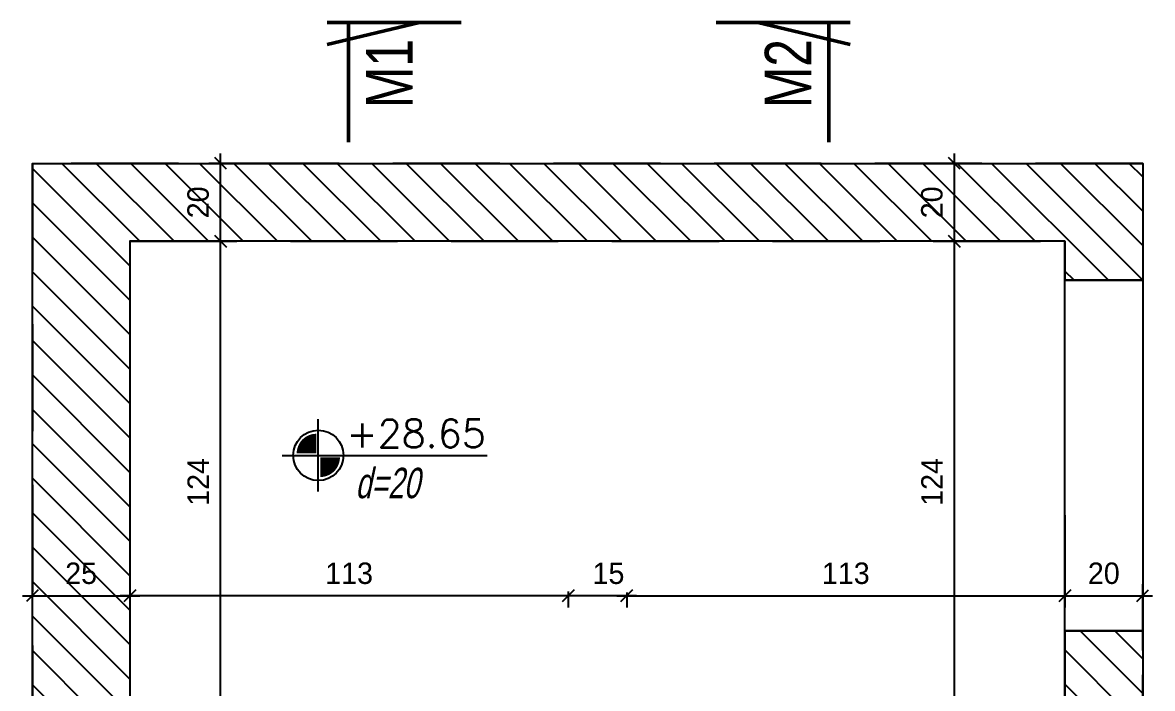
# Model space of a CAD drawing. Header units: inches. Extents: x -5298 to 11252, y 8210 to 22495.
# Drawn here: x 9183.5 to 9473.5, y 12058.8 to 12229.6 of the extents above; entities that cross this region are included whole.
import ezdxf
from ezdxf.enums import TextEntityAlignment as Align

# ---------------------------------------------------------------- set-up
doc = ezdxf.new("R2010")
doc.units = ezdxf.units.IN
doc.header["$LTSCALE"] = 55
doc.header["$MEASUREMENT"] = 0
doc.linetypes.add('DASHED2', pattern=[0.375, 0.25, -0.125])
doc.layers.get('Defpoints').update_dxf_attribs({"color": 40})
for name, color, linetype in [('BEAM', 3, 'Continuous'), ('D7', 2, 'Continuous'), ('dim-50-v', 2, 'Continuous'), ('ENG_beton nifsak', 4, 'Continuous'), ('ENG_beton ole', 3, 'DASHED2'), ('HATCH', 8, 'Continuous')]:
    doc.layers.add(name, color=color, linetype=linetype)
doc.layers.add('W', color=1, linetype='Continuous', lineweight=50)
doc.styles.add('AA', font='hebtxt', dxfattribs={"width": 0.8, "oblique": 8})
doc.styles.add('AD', font='oron')
doc.styles.add('HEBTXT', font='hebtxt-weld.shx')
doc.styles.add('ROMANS', font='romans')
doc.dimstyles.new('25', dxfattribs={"dimtxt": 5.5, "dimasz": 3, "dimexe": 3, "dimexo": 6, "dimgap": 3, "dimtad": 1, "dimdec": 0, "dimrnd": 0.5, "dimdsep": 46, "dimtxsty": 'HEBTXT', "dimblk1": 'OBLIQUE', "dimblk2": 'OBLIQUE', "dimsah": 1, "dimcen": 1, "dimdle": 2.5, "dimclre": 9, "dimclrt": 3, "dimadec": 0, "dimazin": 0, "dimtfac": 1, "dimtdec": 0, "dimtix": 1, "dimtmove": 2, "dimatfit": 3, "dimldrblk": 'OBLIQUE', "dimfxl": 1, "dimtolj": 1, "dimarcsym": 0})

# ---------------------------------------------------------------- blocks, each defined once
blk = doc.blocks.new('_OBLIQUE')
at = {"color": 0, "linetype": 'ByBlock'}
blk.add_line((-0.5, -0.5), (0.5, 0.5), dxfattribs=at)
blk = doc.blocks.new('*D367')
at = {"layer": 'Defpoints', "color": 0, "linetype": 'Continuous', "transparency": 16777216}
for p in [(9451.01, 12109.21, 0), (9470.96, 12082.53), (9470.96, 12062.53, 0)]:
    blk.add_point(p, dxfattribs=at)
at = {"layer": 'dim-50-v', "color": 9, "linetype": 'Continuous', "lineweight": -2, "transparency": 16777216}
for p, q in [((9451.01, 12103.21), (9451.01, 12079.53)), ((9470.96, 12068.53), (9470.96, 12085.53))]:
    blk.add_line(p, q, dxfattribs=at)
at = {"layer": 'dim-50-v', "color": 0, "linetype": 'Continuous', "lineweight": -2, "transparency": 16777216}
blk.add_line((9448.51, 12082.53), (9473.46, 12082.53), dxfattribs=at)
at = {"layer": 'dim-50-v', "color": 0, "linetype": 'Continuous', "lineweight": -2, "transparency": 16777216, "xscale": 3, "yscale": 3, "zscale": 3, "rotation": 180}
blk.add_blockref('_OBLIQUE', (9451.01, 12082.53), dxfattribs=at)
at = {"layer": 'dim-50-v', "color": 0, "linetype": 'Continuous', "lineweight": -2, "transparency": 16777216, "xscale": 3, "yscale": 3, "zscale": 3}
blk.add_blockref('_OBLIQUE', (9470.96, 12082.53), dxfattribs=at)
at = {"layer": 'dim-50-v', "color": 3, "linetype": 'Continuous', "transparency": 16777216, "insert": (9460.98, 12088.28), "char_height": 5.5, "attachment_point": 5, "style": 'HEBTXT'}
blk.add_mtext('\\A1;20', dxfattribs=at)
blk = doc.blocks.new('*D368')
at = {"layer": 'Defpoints', "color": 0, "linetype": 'Continuous', "transparency": 16777216}
for p in [(9451.01, 12109.21, 0), (9338.51, 12089.35), (9451.01, 12082.53)]:
    blk.add_point(p, dxfattribs=at)
at = {"layer": 'dim-50-v', "color": 9, "linetype": 'Continuous', "lineweight": -2, "transparency": 16777216}
for p, q in [((9451.01, 12103.21), (9451.01, 12079.53)), ((9338.51, 12083.35), (9338.51, 12079.53))]:
    blk.add_line(p, q, dxfattribs=at)
at = {"layer": 'dim-50-v', "color": 0, "linetype": 'Continuous', "lineweight": -2, "transparency": 16777216}
blk.add_line((9336.01, 12082.53), (9453.51, 12082.53), dxfattribs=at)
at = {"layer": 'dim-50-v', "color": 0, "linetype": 'Continuous', "lineweight": -2, "transparency": 16777216, "xscale": 3, "yscale": 3, "zscale": 3, "rotation": 180}
blk.add_blockref('_OBLIQUE', (9338.51, 12082.53), dxfattribs=at)
at = {"layer": 'dim-50-v', "color": 0, "linetype": 'Continuous', "lineweight": -2, "transparency": 16777216, "xscale": 3, "yscale": 3, "zscale": 3}
blk.add_blockref('_OBLIQUE', (9451.01, 12082.53), dxfattribs=at)
at = {"layer": 'dim-50-v', "color": 3, "linetype": 'Continuous', "transparency": 16777216, "insert": (9394.76, 12088.28), "char_height": 5.5, "attachment_point": 5, "style": 'HEBTXT'}
blk.add_mtext('\\A1;113', dxfattribs=at)
blk = doc.blocks.new('*D369')
at = {"layer": 'Defpoints', "color": 0, "linetype": 'Continuous', "transparency": 16777216}
for p in [(9211.01, 12109.21, 0), (9211.01, 12082.53), (9185.96, 12062.53, 0)]:
    blk.add_point(p, dxfattribs=at)
at = {"layer": 'dim-50-v', "color": 9, "linetype": 'Continuous', "lineweight": -2, "transparency": 16777216}
for p, q in [((9211.01, 12103.21), (9211.01, 12079.53)), ((9185.96, 12068.53), (9185.96, 12085.53))]:
    blk.add_line(p, q, dxfattribs=at)
at = {"layer": 'dim-50-v', "color": 0, "linetype": 'Continuous', "lineweight": -2, "transparency": 16777216}
blk.add_line((9183.46, 12082.53), (9213.51, 12082.53), dxfattribs=at)
at = {"layer": 'dim-50-v', "color": 0, "linetype": 'Continuous', "lineweight": -2, "transparency": 16777216, "xscale": 3, "yscale": 3, "zscale": 3, "rotation": 180}
blk.add_blockref('_OBLIQUE', (9185.96, 12082.53), dxfattribs=at)
at = {"layer": 'dim-50-v', "color": 0, "linetype": 'Continuous', "lineweight": -2, "transparency": 16777216, "xscale": 3, "yscale": 3, "zscale": 3}
blk.add_blockref('_OBLIQUE', (9211.01, 12082.53), dxfattribs=at)
at = {"layer": 'dim-50-v', "color": 3, "linetype": 'Continuous', "transparency": 16777216, "insert": (9198.48, 12088.28), "char_height": 5.5, "attachment_point": 5, "style": 'HEBTXT'}
blk.add_mtext('\\A1;25', dxfattribs=at)
blk = doc.blocks.new('*D370')
at = {"layer": 'Defpoints', "color": 0, "linetype": 'Continuous', "transparency": 16777216}
for p in [(9323.51, 12089.67), (9338.51, 12089.35), (9323.51, 12082.53)]:
    blk.add_point(p, dxfattribs=at)
at = {"layer": 'dim-50-v', "color": 0, "linetype": 'Continuous', "lineweight": -2, "transparency": 16777216}
blk.add_line((9341.01, 12082.53), (9321.01, 12082.53), dxfattribs=at)
at = {"layer": 'dim-50-v', "color": 9, "linetype": 'Continuous', "lineweight": -2, "transparency": 16777216}
for p, q in [((9323.51, 12083.67), (9323.51, 12079.53)), ((9338.51, 12083.35), (9338.51, 12079.53))]:
    blk.add_line(p, q, dxfattribs=at)
at = {"layer": 'dim-50-v', "color": 0, "linetype": 'Continuous', "lineweight": -2, "transparency": 16777216, "xscale": 3, "yscale": 3, "zscale": 3, "rotation": 180}
blk.add_blockref('_OBLIQUE', (9323.51, 12082.53), dxfattribs=at)
at = {"layer": 'dim-50-v', "color": 0, "linetype": 'Continuous', "lineweight": -2, "transparency": 16777216, "xscale": 3, "yscale": 3, "zscale": 3}
blk.add_blockref('_OBLIQUE', (9338.51, 12082.53), dxfattribs=at)
at = {"layer": 'dim-50-v', "color": 3, "linetype": 'Continuous', "transparency": 16777216, "insert": (9333.84, 12088.28), "char_height": 5.5, "attachment_point": 5, "style": 'HEBTXT'}
blk.add_mtext('\\A1;15', dxfattribs=at)
blk = doc.blocks.new('*D371')
at = {"layer": 'Defpoints', "color": 0, "linetype": 'Continuous', "transparency": 16777216}
for p in [(9211.01, 12109.21, 0), (9323.51, 12089.67), (9211.01, 12082.53)]:
    blk.add_point(p, dxfattribs=at)
at = {"layer": 'dim-50-v', "color": 9, "linetype": 'Continuous', "lineweight": -2, "transparency": 16777216}
for p, q in [((9211.01, 12103.21), (9211.01, 12079.53)), ((9323.51, 12083.67), (9323.51, 12079.53))]:
    blk.add_line(p, q, dxfattribs=at)
at = {"layer": 'dim-50-v', "color": 0, "linetype": 'Continuous', "lineweight": -2, "transparency": 16777216}
blk.add_line((9326.01, 12082.53), (9208.51, 12082.53), dxfattribs=at)
at = {"layer": 'dim-50-v', "color": 0, "linetype": 'Continuous', "lineweight": -2, "transparency": 16777216, "xscale": 3, "yscale": 3, "zscale": 3, "rotation": 180}
blk.add_blockref('_OBLIQUE', (9211.01, 12082.53), dxfattribs=at)
at = {"layer": 'dim-50-v', "color": 0, "linetype": 'Continuous', "lineweight": -2, "transparency": 16777216, "xscale": 3, "yscale": 3, "zscale": 3}
blk.add_blockref('_OBLIQUE', (9323.51, 12082.53), dxfattribs=at)
at = {"layer": 'dim-50-v', "color": 3, "linetype": 'Continuous', "transparency": 16777216, "insert": (9267.26, 12088.28), "char_height": 5.5, "attachment_point": 5, "style": 'HEBTXT'}
blk.add_mtext('\\A1;113', dxfattribs=at)
blk = doc.blocks.new('*D372')
at = {"layer": 'Defpoints', "color": 0, "linetype": 'Continuous', "transparency": 16777216}
for p in [(9422.62, 12173.5), (9449.45, 12173.5, 0), (9450.96, 12050, 0)]:
    blk.add_point(p, dxfattribs=at)
at = {"layer": 'dim-50-v', "color": 0, "linetype": 'Continuous', "lineweight": -2, "transparency": 16777216}
blk.add_line((9422.62, 12047.5), (9422.62, 12176), dxfattribs=at)
at = {"layer": 'dim-50-v', "color": 9, "linetype": 'Continuous', "lineweight": -2, "transparency": 16777216}
for p, q in [((9443.45, 12173.5), (9419.62, 12173.5)), ((9444.96, 12050), (9419.62, 12050))]:
    blk.add_line(p, q, dxfattribs=at)
at = {"layer": 'dim-50-v', "color": 0, "linetype": 'Continuous', "lineweight": -2, "transparency": 16777216, "xscale": 3, "yscale": 3, "zscale": 3}
for p, rotation in [((9422.62, 12173.5), 90), ((9422.62, 12050), 270)]:
    blk.add_blockref('_OBLIQUE', p, dxfattribs=dict(at, rotation=rotation))
at = {"layer": 'dim-50-v', "color": 3, "linetype": 'Continuous', "transparency": 16777216, "insert": (9416.87, 12111.75), "char_height": 5.5, "attachment_point": 5, "rotation": 90, "style": 'HEBTXT'}
blk.add_mtext('\\A1;124', dxfattribs=at)
blk = doc.blocks.new('*D373')
at = {"layer": 'Defpoints', "color": 0, "linetype": 'Continuous', "transparency": 16777216}
for p in [(9234.28, 12173.5), (9261.11, 12173.5, 0), (9245.11, 12050, 0)]:
    blk.add_point(p, dxfattribs=at)
at = {"layer": 'dim-50-v', "color": 0, "linetype": 'Continuous', "lineweight": -2, "transparency": 16777216}
blk.add_line((9234.28, 12047.5), (9234.28, 12176), dxfattribs=at)
at = {"layer": 'dim-50-v', "color": 9, "linetype": 'Continuous', "lineweight": -2, "transparency": 16777216}
for p, q in [((9255.11, 12173.5), (9231.28, 12173.5)), ((9239.11, 12050), (9231.28, 12050))]:
    blk.add_line(p, q, dxfattribs=at)
at = {"layer": 'dim-50-v', "color": 0, "linetype": 'Continuous', "lineweight": -2, "transparency": 16777216, "xscale": 3, "yscale": 3, "zscale": 3}
for p, rotation in [((9234.28, 12173.5), 90), ((9234.28, 12050), 270)]:
    blk.add_blockref('_OBLIQUE', p, dxfattribs=dict(at, rotation=rotation))
at = {"layer": 'dim-50-v', "color": 3, "linetype": 'Continuous', "transparency": 16777216, "insert": (9228.53, 12111.75), "char_height": 5.5, "attachment_point": 5, "rotation": 90, "style": 'HEBTXT'}
blk.add_mtext('\\A1;124', dxfattribs=at)
blk = doc.blocks.new('*D374')
at = {"layer": 'Defpoints', "color": 0, "linetype": 'Continuous', "transparency": 16777216}
for p in [(9234.28, 12193.5), (9254.72, 12193.5, 0), (9261.11, 12173.5, 0)]:
    blk.add_point(p, dxfattribs=at)
at = {"layer": 'dim-50-v', "color": 0, "linetype": 'Continuous', "lineweight": -2, "transparency": 16777216}
blk.add_line((9234.28, 12171), (9234.28, 12196), dxfattribs=at)
at = {"layer": 'dim-50-v', "color": 9, "linetype": 'Continuous', "lineweight": -2, "transparency": 16777216}
for p, q in [((9248.72, 12193.5), (9231.28, 12193.5)), ((9255.11, 12173.5), (9231.28, 12173.5))]:
    blk.add_line(p, q, dxfattribs=at)
at = {"layer": 'dim-50-v', "color": 0, "linetype": 'Continuous', "lineweight": -2, "transparency": 16777216, "xscale": 3, "yscale": 3, "zscale": 3}
for p, rotation in [((9234.28, 12193.5), 90), ((9234.28, 12173.5), 270)]:
    blk.add_blockref('_OBLIQUE', p, dxfattribs=dict(at, rotation=rotation))
at = {"layer": 'dim-50-v', "color": 3, "linetype": 'Continuous', "transparency": 16777216, "insert": (9228.53, 12183.5), "char_height": 5.5, "attachment_point": 5, "rotation": 90, "style": 'HEBTXT'}
blk.add_mtext('\\A1;20', dxfattribs=at)
blk = doc.blocks.new('*D377')
at = {"layer": 'Defpoints', "color": 0, "linetype": 'Continuous', "transparency": 16777216}
for p in [(9422.62, 12193.5), (9425.09, 12193.5, 0), (9449.45, 12173.5, 0)]:
    blk.add_point(p, dxfattribs=at)
at = {"layer": 'dim-50-v', "color": 0, "linetype": 'Continuous', "lineweight": -2, "transparency": 16777216}
blk.add_line((9422.62, 12171), (9422.62, 12196), dxfattribs=at)
at = {"layer": 'dim-50-v', "color": 9, "linetype": 'Continuous', "lineweight": -2, "transparency": 16777216}
for p, q in [((9419.09, 12193.5), (9419.62, 12193.5)), ((9443.45, 12173.5), (9419.62, 12173.5))]:
    blk.add_line(p, q, dxfattribs=at)
at = {"layer": 'dim-50-v', "color": 0, "linetype": 'Continuous', "lineweight": -2, "transparency": 16777216, "xscale": 3, "yscale": 3, "zscale": 3}
for p, rotation in [((9422.62, 12193.5), 90), ((9422.62, 12173.5), 270)]:
    blk.add_blockref('_OBLIQUE', p, dxfattribs=dict(at, rotation=rotation))
at = {"layer": 'dim-50-v', "color": 3, "linetype": 'Continuous', "transparency": 16777216, "insert": (9416.87, 12183.5), "char_height": 5.5, "attachment_point": 5, "rotation": 90, "style": 'HEBTXT'}
blk.add_mtext('\\A1;20', dxfattribs=at)
blk = doc.blocks.new('PL')
at = {"linetype": 'ByBlock'}
for p, q in [((0, -0.2583), (0, 0.2583)), ((-0.2583, 0), (1.2044, 0))]:
    blk.add_line(p, q, dxfattribs=at)
at = {"color": 4, "const_width": 0.1404}
for points in [[(-0.014, 0.084, 0.414214), (-0.084, 0.014, 1)], [(0.014, -0.084, 0.414214), (0.084, -0.014, 1)]]:
    blk.add_lwpolyline(points, format="xyb", dxfattribs=at)
at = {"linetype": 'ByBlock'}
blk.add_circle((0, 0), 0.1793, dxfattribs=at)
at = {"style": 'ROMANS'}
blk.add_attdef('LEVEL', text='', height=0.2, dxfattribs=at).set_placement((0.6976, 0.1567), align=Align.MIDDLE)

msp = doc.modelspace()

# ---------------------------------------------------------------- hatches: boundary and pattern name
at = {"layer": 'HATCH', "linetype": 'Continuous', "transparency": 33554687}
h = msp.add_hatch(dxfattribs=at)
h.set_pattern_fill('ANSI31', color=256, scale=50, angle=270)
h.set_pattern_definition([(315, (434.5723, -13.272), (4.4194174, 4.4194174), [])])
h.paths.add_polyline_path([(9450.96, 12173.5), (9450.96, 12163.5), (9470.96, 12163.5), (9470.96, 12193.5), (9185.96, 12193.5), (9185.96, 11663.5), (9470.96, 11663.5), (9470.96, 12073.5), (9450.96, 12073.5), (9450.96, 12055), (9451.93, 12055), (9450.96, 11793.62), (9450.96, 11683.5), (9210.96, 11683.5), (9210.96, 12173.5)])

# ---------------------------------------------------------------- linework, layer by layer
at = {"layer": 'BEAM', "color": 2, "linetype": 'Continuous', "elevation": 0}
msp.add_lwpolyline([(9470.96, 12073.5), (9450.96, 12073.5), (9450.96, 12163.5), (9470.96, 12163.5)], close=True, dxfattribs=at)
at = {"layer": 'ENG_beton nifsak', "ltscale": 5, "elevation": 0}
msp.add_lwpolyline([(9470.96, 12163.5), (9450.96, 12163.5), (9450.96, 12173.5), (9210.96, 12173.5), (9210.96, 11683.5), (9450.96, 11683.5), (9450.96, 12073.5), (9470.96, 12073.5), (9470.96, 11663.5), (9185.96, 11663.5), (9185.96, 12193.5), (9470.96, 12193.5)], close=True, dxfattribs=at)
at = {"layer": 'ENG_beton ole', "ltscale": 2}
for p, q in [((9470.96, 12193.5, 0), (9185.96, 12193.5, 0)), ((9185.96, 12193.5, 0), (9185.96, 11663.5, 0)), ((9470.96, 12193.5, 0), (9470.96, 12163.5, 0)), ((9210.96, 12173.5, 0), (9210.96, 11798.8, 0)), ((9210.96, 12173.5, 0), (9450.96, 12173.5, 0)), ((9210.96, 12173.5, 0), (9210.96, 11683.5, 0)), ((9210.96, 12173.5, 0), (9210.96, 11683.5, 0)), ((9450.96, 12173.5, 0), (9210.96, 12173.5, 0)), ((9450.96, 12173.5, 0), (9450.96, 12163.5, 0)), ((9450.96, 12073.5, 0), (9450.96, 11683.5, 0))]:
    msp.add_line(p, q, dxfattribs=at)
at = {"layer": 'ENG_beton ole', "ltscale": 2, "elevation": 0, "flags": 128}
for points in [[(9450.96, 12163.5), (9470.96, 12163.5)], [(9470.96, 11663.5), (9470.96, 12073.5), (9450.96, 12073.5)]]:
    msp.add_lwpolyline(points, dxfattribs=at)
at = {"layer": 'W'}
for p, q in [((9285.34, 12229.63, 0), (9261.67, 12224.03, 0)), ((9261.67, 12229.63, 0), (9285.34, 12229.63, 0)), ((9372.18, 12229.63, 0), (9395.85, 12224.03, 0)), ((9395.85, 12229.63, 0), (9372.18, 12229.63, 0))]:
    msp.add_line(p, q, dxfattribs=at)
at = {"layer": 'W', "elevation": 0}
for points in [[(9267.08, 12198.96), (9267.08, 12229.63), (9296.05, 12229.63)], [(9390.44, 12198.96), (9390.44, 12229.63), (9361.48, 12229.63)]]:
    msp.add_lwpolyline(points, dxfattribs=at)

# ---------------------------------------------------------------- block references
at = {"layer": 'D7', "xscale": 36, "yscale": 36, "zscale": 36}
msp.add_blockref('PL', (9259.36, 12118.56, 0), dxfattribs=at).add_auto_attribs({'LEVEL': '+28.65'})

# ---------------------------------------------------------------- texts
at = {"layer": 'D7', "style": 'AA', "oblique": 12, "width": 0.7}
msp.add_text('d=20', height=7.8, dxfattribs=at).set_placement((9268.89, 12107.58, 0))
at = {"layer": 'W', "style": 'AD', "width": 0.8}
for s, p in [('M1', (9283.56, 12207.65, 0)), ('M2', (9385.92, 12207.65, 0))]:
    msp.add_text(s, height=11.953, rotation=90, dxfattribs=at).set_placement(p)

# ---------------------------------------------------------------- dimensions: what is measured, and where the dimension line sits
at = {"layer": 'dim-50-v', "linetype": 'Continuous'}
for base, p1, p2, angle, picture, middle in [((9234.28, 12193.5, 0), (9261.11, 12173.5, 0), (9254.72, 12193.5, 0), 90, '*D374', (9228.53, 12183.5, 0)), ((9422.62, 12193.5, 0), (9449.45, 12173.5, 0), (9425.09, 12193.5, 0), 90, '*D377', (9416.87, 12183.5, 0)), ((9234.2847, 12173.4968, 0), (9245.1055, 12049.9954, 0), (9261.1143, 12173.4968, 0), 90, '*D373', (9228.5347, 12111.7461, 0)), ((9422.6191, 12173.4989, 0), (9450.9558, 12049.9973, 0), (9449.4487, 12173.4989, 0), 90, '*D372', (9416.8691, 12111.7481, 0)), ((9211.01, 12082.53, 0), (9185.96, 12062.53, 0), (9211.01, 12109.21, 0), 180, '*D369', (9198.48, 12088.28, 0)), ((9211.0074, 12082.5327, 0), (9323.512, 12089.6681, 0), (9211.0074, 12109.2133, 0), 180, '*D371', (9267.2597, 12088.2827, 0)), ((9451.0120089, 12082.532717, -0.0000001), (9338.5120093, 12089.3498227, -0.0000001), (9451.0120089, 12109.2132987, 0.0000004), 180, '*D368', (9394.7620091, 12088.282717, -0.0000001)), ((9470.96, 12082.53, 0), (9451.01, 12109.21, 0), (9470.96, 12062.53, 0), 180, '*D367', (9460.98, 12088.28, 0))]:
    dim = msp.add_linear_dim(base=base, p1=p1, p2=p2, angle=angle, dimstyle='25', dxfattribs=at)
    dim.commit()
    dim.dimension.update_dxf_attribs({"geometry": picture, "text_midpoint": middle})
dim = msp.add_linear_dim(base=(9323.51, 12082.53, 0), p1=(9338.51, 12089.35, 0), p2=(9323.51, 12089.67, 0), angle=180, dimstyle='25', dxfattribs=at)
dim.commit()
dim.dimension.update_dxf_attribs({"geometry": '*D370', "text_midpoint": (9333.84, 12088.28, 0), "dimtype": 160})

doc.saveas('drawing.dxf')
